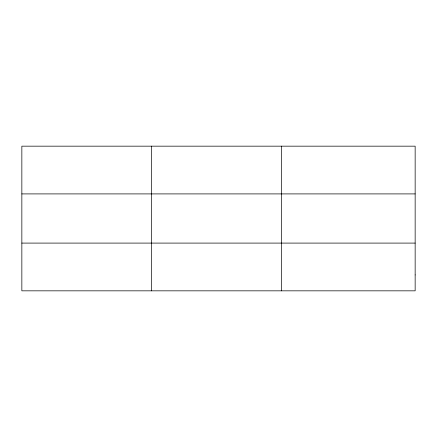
<?xml version="1.0" encoding="UTF-8"?>
<svg xmlns="http://www.w3.org/2000/svg" width="437" height="437" viewBox="0 0 437 437"><rect width="100%" height="100%" fill="white"/><g stroke="black" fill="none" stroke-linecap="round" stroke-linejoin="round"><path stroke-width="0.66" d="M151.639 146.166L151.639 290.834M281.428 146.166L281.428 290.834M21.85 193.908L415.15 193.908M21.85 243.092L415.15 243.092M415.15 274.922L415.15 290.834L21.85 290.834L21.85 146.166L415.15 146.166L415.15 274.922"/></g></svg>
